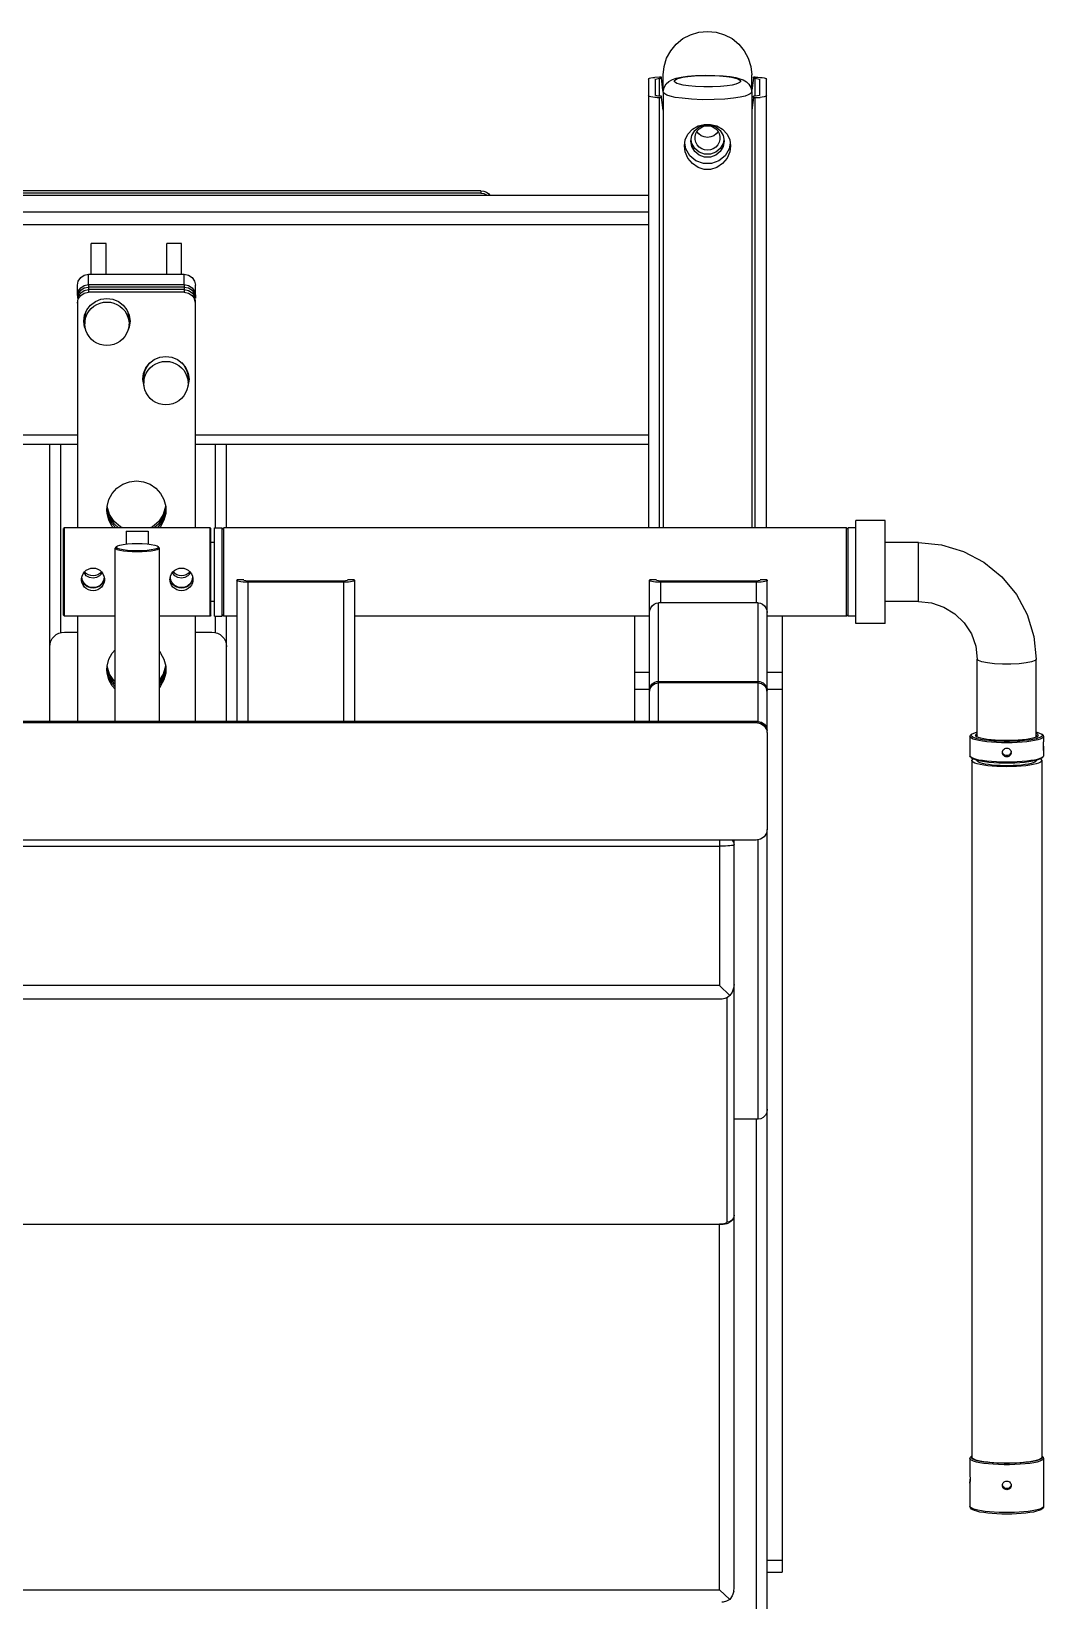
# Model space of a CAD drawing. Header units: millimetres. Extents: x 24547 to 62889, y 34568 to 56011.
# Drawn here: x 40391 to 40821, y 45583 to 46250 of the extents above; entities that cross this region are included whole.
import ezdxf

# ---------------------------------------------------------------- set-up
doc = ezdxf.new("R2010")
doc.units = ezdxf.units.MM
doc.linetypes.add('PEN_TYPE_1', pattern=[0])

# ---------------------------------------------------------------- blocks, each defined once
blk = doc.blocks.new('A$C11471BDC')
at = {"color": 7, "linetype": 'PEN_TYPE_1'}
for points in [[(1183.99, 122.13), (1183.99, 648.19)], [(1233.93, 648.19), (1233.93, 122.13)], [(1234.48, 121.34), (1234.48, 649)], [(865.33, 632.53), (865.33, 137.77)], [(1020.64, 137.77), (1020.64, 632.53)], [(1116.45, 137.25), (1116.45, 633.1)], [(1122.18, 137.79), (1122.18, 632.57)], [(1181.42, 632.57), (1181.42, 137.79)], [(1352.29, 603.17), (1352.29, 410.58)], [(1356.19, 603.17), (1356.19, 410.58)], [(1445.58, 603.17), (1445.58, 167.9)], [(1451.05, 603.17), (1451.05, 167.9)], [(1458.11, 603.17), (1458.11, 167.9)], [(1458.93, 239.16), (1458.93, 530.37)], [(1460, 239.16), (1460, 530.37)], [(1234.48, 422.34), (1352.29, 422.34)], [(1266.16, 422.34), (1267.43, 422.22), (1268.61, 421.85), (1269.67, 421.28), (1270.6, 420.51), (1271.37, 419.59), (1271.95, 418.52), (1272.31, 417.34), (1272.44, 416.08)], [(1272.18, 417.64), (1352.29, 417.64)], [(1272.44, 416.08), (1272.44, 410.58)], [(1279.18, 416.11), (1279.57, 416.49)], [(1279.18, 416.11), (1316.77, 416.11)], [(1279.18, 394.58), (1279.18, 416.11)], [(1279.57, 416.49), (1316.38, 416.49)], [(1316.77, 416.11), (1316.38, 416.49)], [(1316.77, 354.23), (1316.77, 416.11)], [(1279.18, 410.58), (1234.48, 410.58)], [(1290.02, 403.97), (1290.11, 404.96), (1290.41, 405.95), (1290.89, 406.83), (1291.55, 407.58), (1292.33, 408.18), (1293.24, 408.61), (1294.22, 408.82), (1294.7, 408.85)], [(1291.12, 403.97), (1291.22, 404.91), (1291.51, 405.91), (1291.97, 406.8), (1292.62, 407.58), (1293.4, 408.18), (1294.31, 408.61)], [(1291.32, 403.97), (1291.55, 405.42), (1292.16, 406.74), (1293.14, 407.76), (1294.41, 408.43)], [(1295.22, 408.8), (1294.31, 408.61)], [(1294.41, 408.43), (1295.81, 408.66)], [(1294.7, 408.85), (1295.22, 408.8)], [(1295.22, 408.8), (1296.2, 408.61), (1297.14, 408.18), (1297.99, 407.58), (1298.67, 406.83), (1299.2, 405.95), (1299.52, 404.96), (1299.62, 403.97)], [(1295.35, 403.97), (1295.61, 405.48), (1296.36, 406.82), (1296.98, 407.37)], [(1296.3, 403.97), (1296.43, 404.96), (1296.75, 405.95), (1297.28, 406.83), (1297.96, 407.58), (1297.96, 407.6)], [(1297.57, 407.88), (1296.98, 407.37)], [(1413.32, 410.58), (1316.77, 410.58)], [(1394.22, 398.06), (1394.31, 399.53), (1394.64, 400.96), (1395.19, 402.33), (1395.97, 403.58), (1396.92, 404.7), (1398.02, 405.66), (1399.26, 406.43), (1400.6, 407), (1402, 407.34), (1403.46, 407.45)], [(1400.82, 407.05), (1402.03, 407.55), (1404.53, 407.89)], [(1402.74, 407.4), (1403.1, 407.55)], [(1403, 407.42), (1404.24, 407.79)], [(1403.1, 407.55), (1404.57, 407.75)], [(1405.61, 407.45), (1403.46, 407.45)], [(1403.46, 407.45), (1404.89, 407.34), (1406.32, 407), (1407.66, 406.43), (1408.9, 405.66), (1410, 404.7), (1410.95, 403.58), (1411.7, 402.33), (1412.25, 400.96), (1412.57, 399.53), (1412.7, 398.06)], [(1404.24, 407.79), (1404.53, 407.81)], [(1404.53, 407.89), (1407.04, 407.55), (1409.38, 406.57), (1411.37, 405.01), (1412.93, 402.98), (1413.88, 400.6), (1414.23, 398.06)], [(1405.61, 407.45), (1408.25, 407.05)], [(1412.25, 410.58), (1414.01, 410.22), (1415.5, 409.21), (1416.51, 407.68), (1416.87, 405.87)], [(1414.36, 410.38), (1415.08, 410.22), (1416.61, 409.21), (1417.62, 407.68), (1417.95, 405.87)], [(1415.5, 410.58), (1414.4, 410.58)], [(1415.44, 410.38), (1416.19, 410.22), (1417.69, 409.21), (1418.69, 407.68), (1419.05, 405.87)], [(1415.5, 410.58), (1419.83, 410.58)], [(1415.5, 410.58), (1417.26, 410.22)], [(1417.26, 410.22), (1418.76, 409.21)], [(1418.76, 409.21), (1419.77, 407.68)], [(1419.77, 407.68), (1420.13, 405.87)], [(1419.83, 410.58), (1421.62, 410.22), (1423.12, 409.21), (1424.13, 407.68), (1424.49, 405.87)], [(1294.7, 399.07), (1294.22, 399.1), (1293.24, 399.31), (1292.33, 399.74), (1291.55, 400.34), (1290.89, 401.07), (1290.41, 401.97), (1290.11, 402.94), (1290.02, 403.97)], [(1295.26, 399.1), (1294.31, 399.31), (1293.4, 399.72), (1292.62, 400.34), (1291.97, 401.1), (1291.51, 402), (1291.22, 403.01), (1291.12, 403.97)], [(1294.35, 399.49), (1293.11, 400.16), (1292.13, 401.22), (1291.51, 402.54), (1291.32, 403.97)], [(1299.62, 403.97), (1299.52, 402.94), (1299.2, 401.97), (1298.67, 401.07), (1297.99, 400.34), (1297.14, 399.74), (1296.2, 399.31), (1295.26, 399.1)], [(1297.01, 400.5), (1296.27, 401.22), (1295.58, 402.54), (1295.35, 403.97)], [(1297.96, 400.32), (1297.96, 400.34), (1297.28, 401.07), (1296.75, 401.97), (1296.43, 402.94), (1296.3, 403.97)], [(1297.01, 400.5), (1297.6, 400.05)], [(1420.13, 405.87), (1416.87, 405.87)], [(1416.87, 365.18), (1416.87, 405.87)], [(1417.95, 365.18), (1417.95, 405.87)], [(1419.05, 365.18), (1419.05, 405.87)], [(1420.13, 405.87), (1424.49, 405.87)], [(1420.13, 405.87), (1420.13, 365.18)], [(1424.49, 405.87), (1424.49, 365.18)], [(1424.49, 404.69), (1437.61, 404.69)], [(1437.61, 398.44), (1437.61, 404.69)], [(1234.48, 394.58), (1308.15, 394.58)], [(1248.09, 394.58), (1249.52, 395.85), (1252.13, 397.25), (1255.02, 397.96), (1256.52, 398.06)], [(1249.2, 394.58), (1250.6, 395.85), (1253.23, 397.25), (1256.13, 397.96)], [(1250.17, 394.58), (1250.53, 395), (1253.49, 396.92), (1256.88, 397.93)], [(1251.28, 394.58), (1251.64, 395), (1254.6, 396.92)], [(1254.6, 396.92), (1257.95, 397.93)], [(1256.52, 398.06), (1257.98, 397.96), (1260.88, 397.25), (1263.52, 395.85), (1264.92, 394.58)], [(1295.81, 399.27), (1294.35, 399.49)], [(1295.26, 399.1), (1294.7, 399.07)], [(1296.23, 399.33), (1295.81, 399.27)], [(1306.49, 385.19), (1306.55, 387.27), (1306.65, 389.26), (1306.85, 391.05), (1307.11, 392.53), (1307.43, 393.65), (1307.76, 394.33), (1308.15, 394.58)], [(1306.94, 385.19), (1306.98, 387.33), (1307.11, 389.37), (1307.33, 391.16), (1307.63, 392.61), (1307.95, 393.62), (1308.31, 394.14), (1308.7, 394.14), (1308.77, 394.06)], [(1308.41, 394.43), (1308.15, 394.58)], [(1308.41, 394.43), (1308.77, 394.06)], [(1308.77, 394.06), (1309.06, 393.62), (1309.38, 392.61), (1309.68, 391.16), (1309.87, 389.37), (1310.04, 387.33), (1310.07, 385.19)], [(1316.77, 395.31), (1317.36, 395.85), (1320, 397.25), (1322.86, 397.96), (1324.36, 398.06)], [(1316.77, 394.33), (1318.43, 395.85), (1321.07, 397.25), (1323.97, 397.96)], [(1316.77, 393.08), (1318.4, 395), (1321.33, 396.92), (1324.72, 397.93)], [(1316.77, 391.37), (1317.16, 392.3), (1319.48, 395), (1322.44, 396.92)], [(1322.44, 396.92), (1325.79, 397.93)], [(1324.36, 398.06), (1325.86, 397.96), (1328.72, 397.25), (1331.36, 395.85), (1333.6, 393.85), (1335.3, 391.36), (1336.34, 388.52), (1336.7, 385.53)], [(1403.46, 388.67), (1402, 388.78), (1400.6, 389.13), (1399.26, 389.68), (1398.02, 390.46), (1396.92, 391.42), (1395.97, 392.54), (1395.19, 393.8), (1394.64, 395.15), (1394.31, 396.6), (1394.22, 398.06)], [(1412.7, 398.06), (1412.57, 396.6), (1412.25, 395.15), (1411.7, 393.8), (1410.95, 392.54), (1410, 391.42), (1408.9, 390.46), (1407.66, 389.68), (1406.32, 389.13), (1404.89, 388.78), (1403.46, 388.67)], [(1414.23, 398.06), (1413.88, 395.52), (1412.93, 393.15), (1411.37, 391.11), (1409.38, 389.55), (1407.04, 388.56), (1404.53, 388.21)], [(1424.49, 398.44), (1437.61, 398.44)], [(1315.37, 389.87), (1309.84, 389.87)], [(1315.37, 389.87), (1315.37, 380.47)], [(1404.53, 388.21), (1402.03, 388.56), (1400.82, 389.06)], [(1403.1, 388.56), (1402.74, 388.72)], [(1404.24, 388.33), (1403, 388.7)], [(1404.57, 388.38), (1403.1, 388.56)], [(1405.61, 388.67), (1403.46, 388.67)], [(1404.92, 388.28), (1404.24, 388.33)], [(1405.61, 388.67), (1408.25, 389.06)], [(1308.15, 375.78), (1307.76, 376.02), (1307.43, 376.72), (1307.11, 377.83), (1306.85, 379.33), (1306.65, 381.1), (1306.55, 383.09), (1306.49, 385.19)], [(1308.77, 376.3), (1308.7, 376.23), (1308.31, 376.23), (1307.95, 376.76), (1307.63, 377.76), (1307.33, 379.2), (1307.11, 380.99), (1306.98, 383.02), (1306.94, 385.19)], [(1310.07, 385.19), (1310.04, 383.02), (1309.87, 380.99), (1309.68, 379.2), (1309.38, 377.76), (1309.06, 376.76), (1308.77, 376.3)], [(1315.37, 380.47), (1309.84, 380.47)], [(1336.7, 385.53), (1336.34, 382.53), (1335.3, 379.72), (1333.6, 377.23), (1331.36, 375.23), (1328.72, 373.83), (1325.86, 373.09), (1324.36, 373.01)], [(1368.99, 373.01), (1369.08, 374.48), (1369.44, 375.91), (1370, 377.28), (1370.75, 378.53), (1371.69, 379.65), (1372.8, 380.6), (1374.03, 381.38), (1375.37, 381.95), (1376.8, 382.29), (1378.23, 382.4)], [(1376.86, 382.29), (1379.86, 382.84)], [(1378.23, 382.42), (1379.89, 382.7)], [(1380.41, 382.4), (1378.23, 382.4)], [(1378.23, 382.4), (1379.7, 382.29), (1381.1, 381.95), (1382.43, 381.38), (1383.67, 380.6), (1384.78, 379.65), (1385.72, 378.53), (1386.47, 377.28), (1387.02, 375.91), (1387.38, 374.48), (1387.48, 373.01)], [(1378.26, 382.35), (1379.57, 382.75)], [(1379.57, 382.75), (1379.86, 382.76)], [(1379.86, 382.84), (1382.37, 382.5), (1384.71, 381.52), (1386.73, 379.96)], [(1380.41, 382.4), (1381.85, 382.29), (1383.28, 381.95), (1384.61, 381.38), (1385.85, 380.6), (1386.96, 379.65)], [(1234.48, 375.78), (1308.15, 375.78)], [(1256.52, 373.08), (1255.02, 373.09), (1252.13, 373.83), (1249.52, 375.23), (1248.87, 375.78)], [(1256.13, 373.09), (1253.23, 373.83), (1250.6, 375.23), (1249.98, 375.78)], [(1256.88, 373.14), (1253.49, 374.14), (1250.95, 375.78)], [(1254.6, 374.14), (1252.06, 375.78)], [(1257.95, 373.14), (1254.6, 374.14)], [(1264.14, 375.78), (1263.52, 375.23), (1260.88, 373.83), (1257.98, 373.09), (1256.52, 373.01)], [(1279.18, 354.23), (1279.18, 375.78)], [(1308.15, 375.78), (1308.41, 375.94)], [(1308.41, 375.94), (1308.77, 376.3)], [(1322.44, 374.14), (1319.48, 376.07), (1317.16, 378.76), (1316.77, 379.69)], [(1324.72, 373.14), (1321.33, 374.14), (1318.4, 376.07), (1316.77, 377.98)], [(1323.97, 373.09), (1321.07, 373.83), (1318.43, 375.23), (1316.77, 376.74)], [(1324.36, 373.08), (1322.86, 373.09), (1320, 373.83), (1317.36, 375.23), (1316.77, 375.76)], [(1325.79, 373.14), (1322.44, 374.14)], [(1386.73, 379.96), (1388.26, 377.93), (1389.23, 375.55), (1389.56, 373.01)], [(1257.66, 373.08), (1256.88, 373.14)], [(1290.02, 366.39), (1290.11, 367.4), (1290.41, 368.37), (1290.89, 369.27), (1291.55, 370), (1292.33, 370.6), (1293.24, 371.03), (1294.22, 371.24), (1294.7, 371.27)], [(1291.12, 366.39), (1291.22, 367.33), (1291.51, 368.32), (1291.97, 369.24), (1292.62, 370), (1293.4, 370.6), (1294.31, 371.03)], [(1291.32, 366.39), (1291.55, 367.84), (1292.16, 369.15), (1293.14, 370.2), (1294.41, 370.86)], [(1295.22, 371.24), (1294.31, 371.03)], [(1294.41, 370.86), (1295.81, 371.08)], [(1294.7, 371.27), (1295.22, 371.24)], [(1295.22, 371.24), (1296.2, 371.03), (1297.14, 370.6), (1297.99, 370), (1298.67, 369.27), (1299.2, 368.37), (1299.52, 367.4), (1299.62, 366.39)], [(1295.35, 366.39), (1295.61, 367.9), (1296.36, 369.24), (1296.98, 369.79)], [(1296.3, 366.39), (1296.43, 367.4), (1296.75, 368.37), (1297.28, 369.27), (1297.96, 370), (1297.96, 370.02)], [(1297.57, 370.29), (1296.98, 369.79)], [(1325.5, 373.08), (1324.72, 373.14)], [(1378.23, 363.6), (1376.8, 363.72), (1375.37, 364.08), (1374.03, 364.65), (1372.8, 365.41), (1371.69, 366.37), (1370.75, 367.48), (1370, 368.75), (1369.44, 370.1), (1369.08, 371.53), (1368.99, 373.01)], [(1387.48, 373.01), (1387.38, 371.53), (1387.02, 370.1), (1386.47, 368.75), (1385.72, 367.48), (1384.78, 366.37), (1383.67, 365.41), (1382.43, 364.65), (1381.1, 364.08), (1379.7, 363.72), (1378.23, 363.6)], [(1389.56, 373.01), (1389.23, 370.46), (1388.26, 368.1), (1386.73, 366.05), (1384.71, 364.48), (1382.37, 363.51), (1379.86, 363.18)], [(1424.49, 372.64), (1437.61, 372.64)], [(1437.61, 366.37), (1437.61, 372.64)], [(1234.48, 360.48), (1279.18, 360.48)], [(1272.44, 360.48), (1272.44, 353.45)], [(1294.7, 361.49), (1294.22, 361.52), (1293.24, 361.73), (1292.33, 362.16), (1291.55, 362.76), (1290.89, 363.51), (1290.41, 364.39), (1290.11, 365.38), (1290.02, 366.39)], [(1294.31, 361.73), (1293.4, 362.16), (1292.62, 362.76), (1291.97, 363.52), (1291.51, 364.43), (1291.22, 365.43), (1291.12, 366.39)], [(1294.35, 361.93), (1293.11, 362.6), (1292.13, 363.64), (1291.51, 364.97), (1291.32, 366.39)], [(1294.31, 361.73), (1295.26, 361.52)], [(1295.81, 361.68), (1294.35, 361.93)], [(1295.26, 361.52), (1294.7, 361.49)], [(1299.62, 366.39), (1299.52, 365.38), (1299.2, 364.39), (1298.67, 363.51), (1297.99, 362.76), (1297.14, 362.16), (1296.2, 361.73), (1295.26, 361.52)], [(1297.01, 362.92), (1296.27, 363.65), (1295.58, 364.96), (1295.35, 366.39)], [(1296.23, 361.75), (1295.81, 361.68)], [(1297.96, 362.74), (1297.96, 362.76), (1297.28, 363.51), (1296.75, 364.39), (1296.43, 365.38), (1296.3, 366.39)], [(1297.01, 362.92), (1297.6, 362.48)], [(1316.77, 360.48), (1413.32, 360.48)], [(1352.29, 360.48), (1352.29, 167.9)], [(1356.19, 360.48), (1356.19, 167.9)], [(1379.86, 363.18), (1376.86, 363.72)], [(1380.41, 363.6), (1378.23, 363.6)], [(1379.89, 363.31), (1378.23, 363.6)], [(1379.57, 363.28), (1378.26, 363.67)], [(1380.25, 363.23), (1379.57, 363.28)], [(1386.96, 366.36), (1385.85, 365.41), (1384.61, 364.65), (1383.28, 364.08), (1381.85, 363.72), (1380.41, 363.6)], [(1412.25, 360.48), (1414.01, 360.84)], [(1413.32, 360.48), (1415.08, 360.84)], [(1416.87, 365.18), (1416.51, 363.39), (1415.5, 361.86), (1414.1, 360.9)], [(1419.05, 365.18), (1418.69, 363.39), (1417.69, 361.86), (1416.19, 360.84), (1414.4, 360.48)], [(1415.5, 360.48), (1414.4, 360.48)], [(1417.95, 365.18), (1417.62, 363.39), (1416.61, 361.86), (1415.21, 360.9)], [(1418.76, 361.86), (1417.26, 360.84), (1415.5, 360.48)], [(1415.5, 360.48), (1419.83, 360.48)], [(1420.13, 365.18), (1416.87, 365.18)], [(1420.13, 365.18), (1419.77, 363.39), (1418.76, 361.86)], [(1424.49, 365.18), (1424.13, 363.39), (1423.12, 361.86), (1421.62, 360.84), (1419.83, 360.48)], [(1420.13, 365.18), (1424.49, 365.18)], [(1424.49, 366.37), (1437.61, 366.37)], [(1279.18, 354.23), (1316.77, 354.23)], [(1279.57, 353.86), (1279.18, 354.23)], [(1279.57, 353.86), (1316.38, 353.86)], [(1285.46, 352.29), (1285.46, 353.86)], [(1310.49, 352.29), (1310.49, 353.86)], [(1316.38, 353.86), (1316.77, 354.23)], [(1234.48, 347.2), (1279.18, 347.2)], [(1272.44, 353.45), (1272.31, 352.19), (1271.94, 351.02), (1271.36, 349.95), (1270.59, 349.03), (1269.66, 348.27), (1268.59, 347.69), (1267.42, 347.33), (1266.16, 347.2)], [(1272.18, 351.9), (1279.18, 351.9)], [(1279.18, 352.29), (1316.77, 352.29)], [(1279.18, 352.29), (1279.18, 349.15)], [(1279.18, 349.15), (1316.77, 349.15)], [(1279.18, 348.39), (1279.96, 349.15)], [(1279.18, 348.39), (1316.77, 348.39)], [(1279.18, 342.9), (1279.18, 348.39)], [(1316.77, 348.39), (1315.99, 349.15)], [(1316.77, 352.29), (1316.77, 349.15)], [(1316.77, 351.9), (1352.29, 351.9)], [(1316.77, 83.75), (1316.77, 348.39)], [(1316.77, 347.2), (1352.29, 347.2)], [(1294.44, 342.9), (1234.48, 342.9)], [(1293.69, 339.89), (1293.69, 340.23), (1293.79, 341.13), (1293.92, 341.86), (1294.08, 342.43), (1294.25, 342.77), (1294.44, 342.9)], [(1294.57, 339.89), (1294.57, 342.9)], [(1293.63, 338.18), (1234.48, 338.18)], [(1293.63, 338.18), (1293.69, 339.89)], [(1293.63, 297.49), (1293.63, 338.18)], [(1294.44, 339.89), (1294.15, 338.18)], [(1294.15, 338.18), (1294.15, 297.49)], [(1293.63, 297.49), (1234.48, 297.49)], [(1293.69, 295.8), (1293.63, 297.49)], [(1294.44, 292.79), (1294.25, 292.9), (1294.08, 293.26), (1293.92, 293.81), (1293.79, 294.56), (1293.69, 295.46), (1293.69, 295.8)], [(1294.15, 297.49), (1294.44, 295.8)], [(1294.57, 292.79), (1294.57, 295.8)], [(1294.44, 292.79), (1234.48, 292.79)], [(1279.18, 167.53), (1279.18, 292.79)], [(1460, 239.16), (1459.87, 237.94), (1459.38, 236.78), (1458.67, 235.82), (1458.18, 235.45)], [(1458.93, 239.16), (1458.77, 237.94), (1458.31, 236.78), (1458.18, 236.64)], [(1460, 239.16), (1458.93, 239.16)], [(1279.18, 173.79), (1234.48, 173.79)], [(1248.09, 173.79), (1248.09, 167.53)], [(1255.35, 173.79), (1255.35, 167.53)], [(1234.48, 167.53), (1294.44, 167.53)], [(1246.95, 167.53), (1248.45, 167.23), (1249.72, 166.39), (1250.56, 165.12), (1250.86, 163.62)], [(1247.57, 167.53), (1248.33, 167.45), (1249.05, 167.23), (1249.7, 166.89), (1250.28, 166.43), (1250.76, 165.87), (1251.13, 165.23), (1251.37, 164.52), (1251.47, 163.75)], [(1280.71, 167.53), (1281.78, 167.4), (1282.79, 166.97), (1283.64, 166.34), (1284.29, 165.53), (1284.68, 164.6), (1284.81, 163.62)], [(1293.69, 164.87), (1293.79, 165.75), (1293.92, 166.5), (1294.08, 167.07), (1294.25, 167.41), (1294.44, 167.53)], [(1294.57, 164.53), (1294.57, 167.53)], [(1507.46, 167.9), (1316.77, 167.9)], [(1499.59, 164.24), (1499.65, 165.23), (1499.75, 166.13), (1499.88, 166.88), (1500.04, 167.43), (1500.2, 167.77), (1500.4, 167.9)], [(1507.46, 167.9), (1507.63, 167.77), (1507.82, 167.43), (1507.95, 166.88), (1508.08, 166.13), (1508.18, 165.23)], [(1234.48, 163.62), (1284.81, 163.62)], [(1250.86, 121.34), (1250.86, 163.62)], [(1251.47, 163.62), (1251.47, 121.34)], [(1284.81, 121.34), (1284.81, 163.62)], [(1293.63, 162.82), (1284.81, 162.82)], [(1293.63, 162.82), (1293.69, 164.53)], [(1293.63, 122.13), (1293.63, 162.82)], [(1293.69, 164.53), (1293.69, 164.87)], [(1294.44, 164.53), (1294.15, 162.82)], [(1294.15, 162.82), (1294.15, 122.13)], [(1316.77, 163.18), (1499.59, 163.18)], [(1501.93, 161.64), (1316.77, 161.64)], [(1494.28, 161.64), (1499.59, 162.42)], [(1501.93, 124.05), (1501.54, 124.18), (1501.12, 124.64), (1500.69, 125.49), (1500.2, 126.85), (1499.75, 128.89), (1499.29, 131.74), (1498.94, 135.46), (1498.71, 140.02), (1498.67, 144.98), (1498.9, 149.67), (1499.26, 153.56), (1499.68, 156.56), (1500.17, 158.71), (1500.66, 160.15), (1501.12, 161.03), (1501.54, 161.49), (1501.93, 161.64)], [(1499.59, 164.24), (1499.59, 163.18)], [(1499.59, 163.18), (1499.59, 162.42)], [(1499.59, 162.42), (1500.11, 162.42)], [(1500.11, 163.72), (1500.4, 164.89)], [(1500.11, 163.18), (1500.11, 163.72)], [(1500.11, 163.18), (1507.76, 163.18)], [(1500.11, 162.42), (1500.11, 163.18)], [(1500.4, 164.89), (1507.46, 164.89)], [(1501.93, 161.64), (1509.22, 161.64)], [(1501.93, 161.64), (1503.85, 161.26), (1505.35, 160.37), (1506.39, 159.21), (1507.2, 157.7)], [(1502.29, 161.55), (1502.78, 161.75)], [(1502.78, 161.75), (1507.76, 162.42)], [(1503, 161.64), (1503.26, 161.75)], [(1507.46, 164.89), (1507.76, 163.18)], [(1507.76, 163.18), (1507.76, 162.42)], [(1507.76, 162.42), (1508.28, 162.42)], [(1508.28, 163.18), (1508.18, 165.23)], [(1508.28, 162.42), (1508.28, 163.18)], [(1509.22, 161.64), (1512.83, 161.28), (1516.32, 160.2), (1519.51, 158.46), (1522.31, 156.13), (1524.62, 153.29), (1526.31, 150.03), (1527.39, 146.51), (1527.71, 142.84)], [(1506.55, 128.77), (1506.26, 128.87), (1505.97, 129.2), (1505.64, 129.83), (1505.28, 130.86), (1504.92, 132.39), (1504.6, 134.52), (1504.31, 137.32), (1504.14, 140.72), (1504.14, 144.45), (1504.27, 147.95), (1504.57, 150.88), (1504.89, 153.12), (1505.25, 154.72), (1505.61, 155.81), (1505.97, 156.48), (1506.26, 156.82), (1506.55, 156.93)], [(1506.55, 156.93), (1506.85, 156.83), (1507.17, 156.49), (1507.5, 155.86), (1507.85, 154.83), (1508.21, 153.3), (1508.54, 151.17), (1508.8, 148.37), (1508.99, 144.97), (1508.99, 141.24), (1508.83, 137.73), (1508.57, 134.81), (1508.25, 132.57), (1507.89, 130.97), (1507.53, 129.88), (1507.17, 129.21), (1506.85, 128.87), (1506.55, 128.77)], [(1507.2, 157.7), (1507.76, 156.1)], [(1507.76, 156.1), (1508.21, 154.02), (1508.64, 151.27), (1508.93, 147.88), (1509.09, 143.86), (1509.03, 139.73), (1508.8, 136.11), (1508.47, 133.17), (1508.05, 130.86), (1507.59, 129.13)], [(1479.11, 133.05), (1476.47, 133.41), (1473.87, 134.55), (1471.53, 136.44), (1469.9, 138.86), (1469.08, 141.5), (1469.08, 144.2), (1469.9, 146.82), (1471.53, 149.25), (1473.87, 151.15), (1476.51, 152.28), (1479.11, 152.63)], [(1477.78, 133.66), (1474.88, 135.35), (1472.73, 137.95), (1471.59, 141.14), (1471.59, 144.55), (1472.73, 147.74), (1474.88, 150.34), (1477.78, 152.03)], [(1481.06, 135.81), (1478.72, 136.23), (1476.6, 137.45), (1475.07, 139.32), (1474.26, 141.62), (1474.26, 144.07), (1475.07, 146.37), (1476.6, 148.24), (1478.72, 149.46), (1481.06, 149.88)], [(1480.05, 136.23), (1477.97, 137.45), (1476.44, 139.32), (1475.6, 141.62), (1475.6, 144.07), (1476.44, 146.37), (1477.97, 148.24), (1480.05, 149.46)], [(1477.22, 142.84), (1477.39, 144.11), (1477.84, 145.31), (1478.56, 146.35), (1479.47, 147.2), (1480.61, 147.78), (1481.81, 148.09), (1482.43, 148.13)], [(1477.78, 152.03), (1480.22, 152.47)], [(1479.11, 152.63), (1481.65, 152.28), (1484.06, 151.15), (1486.11, 149.25), (1487.51, 146.82), (1488.19, 144.2), (1488.19, 141.52), (1487.51, 138.86), (1486.11, 136.44), (1484.09, 134.55), (1481.65, 133.41), (1479.11, 133.05)], [(1480.05, 149.46), (1481.75, 149.77)], [(1481.06, 149.88), (1483.44, 149.46)], [(1482.43, 148.13), (1483.05, 148.09), (1484.29, 147.78), (1485.39, 147.2), (1486.34, 146.35), (1487.05, 145.31), (1487.51, 144.11), (1487.64, 142.84)], [(1482.66, 142.84), (1482.85, 144.2), (1483.38, 145.49), (1484.19, 146.58), (1485.17, 147.33)], [(1483.44, 149.46), (1485.56, 148.24), (1487.09, 146.37), (1487.9, 144.07), (1487.9, 141.62), (1487.09, 139.32), (1485.56, 137.45), (1483.44, 136.23)], [(1482.43, 137.56), (1481.81, 137.6), (1480.61, 137.9), (1479.47, 138.49), (1478.56, 139.34), (1477.84, 140.39), (1477.39, 141.58), (1477.22, 142.84)], [(1487.64, 142.84), (1487.51, 141.58), (1487.05, 140.39), (1486.34, 139.34), (1485.39, 138.49), (1484.29, 137.9), (1483.05, 137.6), (1482.43, 137.56)], [(1485.17, 138.36), (1484.19, 139.11), (1483.38, 140.2), (1482.85, 141.47), (1482.66, 142.84)], [(1527.71, 142.84), (1527.39, 139.17), (1526.31, 135.66), (1524.62, 132.4), (1522.31, 129.56), (1519.51, 127.23), (1516.32, 125.49), (1512.83, 124.41), (1509.22, 124.05)], [(861.3, 133.35), (860.5, 134.71), (860.17, 136.21), (860.16, 136.68)], [(865.33, 137.77), (861.3, 133.35)], [(865.33, 137.77), (1020.64, 137.77)], [(1020.64, 137.77), (1020.74, 136.15)], [(1020.74, 136.15), (1021.08, 134.47)], [(1020.79, 136.81), (1020.75, 137.77)], [(1021.57, 134.65), (1021.31, 134.8), (1021.08, 135.24), (1020.92, 135.94), (1020.79, 136.81)], [(1021.08, 134.47), (1021.32, 133.79)], [(1024.59, 131.51), (1023.32, 131.77), (1022.43, 132.29), (1021.88, 132.86), (1021.32, 133.79)], [(1117.07, 134.65), (1021.57, 134.65)], [(1024.59, 131.51), (1023.42, 131.75), (1022.45, 132.42), (1021.79, 133.45), (1021.57, 134.65)], [(1117.91, 133.36), (1117.16, 134.39), (1116.71, 135.51), (1116.48, 136.65), (1116.45, 137.25)], [(1117.91, 133.36), (1122.18, 137.79)], [(1183.99, 137.79), (1122.18, 137.79)], [(1181.98, 131.54), (1181.91, 131.59), (1181.85, 131.77), (1181.75, 132.11), (1181.68, 132.65), (1181.58, 133.38), (1181.52, 134.26), (1181.49, 135.2), (1181.45, 136.15), (1181.45, 137.04), (1181.42, 137.79)], [(1480.22, 133.22), (1477.78, 133.66)], [(1481.75, 135.92), (1480.05, 136.23)], [(1483.44, 136.23), (1481.06, 135.81)], [(864.62, 131.7), (862.88, 132.31), (861.3, 133.35)], [(864.62, 131.7), (866.42, 131.51)], [(866.42, 131.51), (1183.99, 131.51)], [(1065.41, 121.34), (1065.41, 131.51)], [(1122.7, 131.54), (1121.04, 131.74), (1119.41, 132.32), (1117.91, 133.36)], [(1183.99, 132.34), (1183.18, 131.77), (1181.98, 131.54)], [(1507.59, 129.13), (1507.07, 127.7), (1506.23, 126.3), (1505.28, 125.27), (1503.85, 124.43), (1501.93, 124.05)], [(1065.41, 122.13), (822.12, 122.13)], [(1065.41, 121.34), (1184.16, 121.34)], [(1069.67, 117.43), (1068.27, 117.64), (1067.07, 118.24), (1066.16, 119.12), (1065.6, 120.2), (1065.41, 121.34)], [(1188.71, 117.43), (1186.92, 117.79), (1185.39, 118.81), (1184.38, 120.34), (1183.99, 122.13)], [(1234.48, 121.34), (1234.16, 119.84), (1233.34, 118.57), (1232.07, 117.72), (1230.58, 117.43)], [(1233.93, 122.13), (1233.57, 120.34), (1232.56, 118.81), (1231.03, 117.79)], [(1234.48, 122.13), (1234.12, 120.34), (1233.08, 118.81), (1231.58, 117.79)], [(1233.93, 122.13), (1234.48, 122.13)], [(1234.48, 121.34), (1284.81, 121.34)], [(1251.47, 121.34), (1251.39, 120.55), (1251.17, 119.82), (1250.8, 119.16), (1250.33, 118.58), (1249.75, 118.1), (1249.08, 117.74), (1248.35, 117.51), (1247.57, 117.43)], [(1250.86, 121.34), (1250.56, 119.84), (1249.72, 118.57), (1248.45, 117.72)], [(1284.81, 121.34), (1284.68, 120.36), (1284.29, 119.43), (1283.64, 118.63), (1282.79, 117.98), (1281.78, 117.58), (1280.71, 117.43)], [(1293.63, 122.13), (1284.81, 122.13)], [(1293.69, 120.44), (1293.63, 122.13)], [(1293.69, 120.1), (1293.69, 120.44)], [(1294.44, 117.43), (1294.25, 117.54), (1294.08, 117.9), (1293.92, 118.45), (1293.79, 119.2), (1293.69, 120.1)], [(1294.15, 122.13), (1294.44, 120.44)], [(1294.57, 117.43), (1294.57, 120.44)], [(1501.93, 124.05), (1316.77, 124.05)], [(1316.77, 122.51), (1499.59, 122.51)], [(1499.59, 123.27), (1494.28, 124.05)], [(1499.59, 123.27), (1500.11, 123.27)], [(1499.59, 123.27), (1499.59, 122.51)], [(1499.59, 122.51), (1499.62, 120.8)], [(1499.62, 120.8), (1499.65, 120.46)], [(1500.4, 117.79), (1500.2, 117.92), (1500.04, 118.26), (1499.88, 118.81), (1499.75, 119.56), (1499.65, 120.46)], [(1500.11, 122.51), (1500.11, 123.27)], [(1500.11, 122.51), (1507.76, 122.51)], [(1500.4, 120.8), (1500.11, 122.51)], [(1507.46, 120.8), (1500.4, 120.8)], [(1501.93, 124.05), (1509.22, 124.05)], [(1502.78, 123.94), (1502.29, 124.12)], [(1507.76, 123.27), (1502.78, 123.94)], [(1503.26, 123.94), (1503, 124.05)], [(1507.76, 122.51), (1507.46, 120.8)], [(1508.28, 122.51), (1508.25, 121.45), (1508.18, 120.46), (1508.08, 119.56), (1507.95, 118.81), (1507.82, 118.26), (1507.63, 117.92), (1507.46, 117.79)], [(1507.76, 123.27), (1508.28, 123.27)], [(1507.76, 123.27), (1507.76, 122.51)], [(1508.28, 122.51), (1508.28, 123.27)], [(813.35, 117.43), (1188.45, 117.43)], [(872.84, 117.43), (872.84, 111.16)], [(878.03, 117.43), (878.03, 111.16)], [(1229.24, 117.43), (1188.71, 117.43)], [(1231.58, 117.79), (1229.24, 117.43)], [(1229.76, 117.43), (1294.44, 117.43)], [(1246.95, 117.43), (1248.45, 117.72)], [(1248.09, 117.43), (1248.09, 111.16)], [(1255.35, 117.43), (1255.35, 111.16)], [(1279.18, 83.75), (1279.18, 117.43)], [(1316.77, 117.79), (1507.46, 117.79)], [(1279.18, 111.16), (872.84, 111.16)], [(1279.18, 83.75), (1316.77, 83.75)], [(1279.96, 82.99), (1279.18, 83.75)], [(1279.18, 82.99), (1316.77, 82.99)], [(1279.18, 79.85), (1279.18, 82.99)], [(1315.99, 82.99), (1316.77, 83.75)], [(1316.77, 79.85), (1316.77, 82.99)], [(1276.05, 79.85), (1319.9, 79.85)], [(1276.05, 67.33), (1276.05, 79.85)], [(1319.9, 67.33), (1319.9, 79.85)], [(1276.05, 67.33), (1319.9, 67.33)], [(1285.46, 53.24), (1285.46, 67.33)], [(1310.49, 53.24), (1310.49, 67.33)], [(1285.46, 53.24), (1284.84, 47.69), (1283.05, 42.41), (1280.15, 37.68), (1276.28, 33.71), (1271.66, 30.69), (1266.45, 28.82), (1260.95, 28.19)], [(1310.49, 53.24), (1309.55, 43.45), (1306.72, 34.05), (1302.13, 25.37), (1295.97, 17.77), (1288.45, 11.55), (1279.89, 6.93), (1270.61, 4.1), (1260.95, 3.14)], [(1285.46, 53.24), (1310.49, 53.24)], [(900.91, 0), (900.46, 0.1), (900.05, 0.34), (899.69, 0.73), (899.37, 1.25), (899.06, 1.98), (898.76, 2.98), (898.46, 4.26), (898.19, 5.82), (897.97, 7.58), (897.79, 9.47), (897.66, 11.46), (897.58, 13.54), (897.56, 15.66), (897.58, 17.77), (897.66, 19.84), (897.79, 21.82), (897.97, 23.71), (898.19, 25.47), (898.46, 27.05), (898.75, 28.33), (899.06, 29.31), (899.37, 30.06), (899.69, 30.6), (900.05, 30.99), (900.46, 31.23), (900.91, 31.31)], [(900.91, 0), (900.57, 0.13), (900.21, 0.52), (899.87, 1.22), (899.53, 2.18), (899.22, 3.42), (898.94, 4.88), (898.7, 6.54), (898.5, 8.38), (898.36, 10.37), (898.26, 12.43), (898.19, 14.58), (898.19, 16.73), (898.26, 18.88), (898.36, 20.96), (898.5, 22.93), (898.7, 24.77), (898.94, 26.43), (899.22, 27.89), (899.53, 29.13), (899.87, 30.11), (900.21, 30.79), (900.57, 31.18), (900.91, 31.31)], [(910.61, 31.31), (900.91, 31.31)], [(912.16, 31.22), (910.61, 31.31)], [(910.65, 31.31), (912.14, 31.22)], [(912.48, 31.22), (912.16, 31.22)], [(912.16, 31.22), (912.48, 31.22)], [(914.32, 31.31), (912.48, 31.22)], [(921.24, 31.31), (914.32, 31.31)], [(921.24, 0), (920.83, 0.18), (920.44, 0.7), (920.07, 1.54), (919.71, 2.72), (919.39, 4.18), (919.13, 5.89), (918.9, 7.83), (918.72, 9.94), (918.59, 12.17), (918.54, 14.48), (918.54, 16.83), (918.59, 19.14), (918.72, 21.38), (918.9, 23.48), (919.13, 25.42), (919.39, 27.13), (919.71, 28.59), (920.07, 29.77), (920.44, 30.61), (920.83, 31.15), (921.24, 31.31)], [(921.34, 0.68), (920.96, 1.17), (920.59, 2), (920.25, 3.14), (919.96, 4.56), (919.68, 6.22), (919.45, 8.09), (919.29, 10.12), (919.17, 12.29), (919.11, 14.53), (919.11, 16.79), (919.17, 19.02), (919.29, 21.19), (919.45, 23.24), (919.68, 25.11), (919.96, 26.77), (920.25, 28.19), (920.59, 29.31), (920.96, 30.14), (921.34, 30.65)], [(921.73, 0.78), (921.37, 0.93), (921.01, 1.38), (920.66, 2.13), (920.33, 3.14), (920.04, 4.41), (919.78, 5.92), (919.57, 7.61), (919.39, 9.47), (919.26, 11.47), (919.17, 13.54), (919.16, 15.66), (919.17, 17.77), (919.26, 19.85), (919.39, 21.84), (919.57, 23.7), (919.78, 25.4), (920.04, 26.9), (920.33, 28.17), (920.66, 29.2), (921.01, 29.95), (921.37, 30.39), (921.73, 30.53)], [(921.24, 31.31), (921.73, 31.07)], [(921.34, 30.65), (921.63, 30.78)], [(922.2, 30.58), (921.73, 31.07)], [(1217.78, 30.53), (921.73, 30.53)], [(921.84, 30.78), (922.14, 30.65)], [(1217.78, 0.78), (1217.42, 0.93), (1217.07, 1.38), (1216.71, 2.13), (1216.38, 3.14), (1216.09, 4.41), (1215.83, 5.92), (1215.6, 7.61), (1215.44, 9.47), (1215.31, 11.47), (1215.24, 13.54), (1215.21, 15.66), (1215.24, 17.77), (1215.31, 19.85), (1215.44, 21.84), (1215.6, 23.7), (1215.83, 25.4), (1216.09, 26.9), (1216.38, 28.17), (1216.71, 29.2), (1217.07, 29.95), (1217.42, 30.39), (1217.78, 30.53)], [(1215.63, 14.71), (1215.63, 16.6), (1215.67, 18.44), (1215.76, 20.25), (1215.89, 21.92), (1216.09, 23.47), (1216.32, 24.83), (1216.55, 26.01), (1216.84, 26.95), (1217.13, 27.63), (1217.46, 28.04), (1217.78, 28.19)], [(1217.85, 3.14), (1217.55, 4.56), (1217.26, 6.22), (1217.03, 8.09), (1216.87, 10.12), (1216.77, 12.29), (1216.71, 14.53), (1216.71, 16.79), (1216.77, 19.02), (1216.87, 21.19), (1217.03, 23.24), (1217.26, 25.11), (1217.55, 26.77), (1217.85, 28.17)], [(1218.17, 3.22), (1218.04, 3.82), (1217.78, 5.4), (1217.52, 7.19), (1217.36, 9.14), (1217.23, 11.24), (1217.13, 13.43), (1217.1, 15.66), (1217.13, 17.89), (1217.23, 20.07), (1217.36, 22.17), (1217.52, 24.12), (1217.78, 25.91), (1218.04, 27.49), (1218.17, 28.09)], [(1217.78, 30.53), (1218.5, 29.98)], [(1217.85, 28.19), (1218.86, 30.58)], [(1218.17, 28.09), (1218.99, 30.52)], [(1219.35, 31.07), (1218.86, 30.58)], [(1218.99, 30.52), (1219.35, 31.07)], [(1219.35, 31.07), (1219.83, 31.31)], [(1228.1, 31.31), (1219.83, 31.31)], [(1228.1, 0), (1227.71, 0.16), (1227.32, 0.63), (1226.96, 1.41), (1226.6, 2.49), (1226.31, 3.82), (1226.02, 5.4), (1225.79, 7.19), (1225.63, 9.14), (1225.47, 11.24), (1225.4, 13.43), (1225.37, 15.66), (1225.4, 17.89), (1225.47, 20.07), (1225.63, 22.17), (1225.79, 24.12), (1226.02, 25.91), (1226.31, 27.49), (1226.6, 28.82), (1226.96, 29.9), (1227.32, 30.68), (1227.71, 31.15), (1228.1, 31.31)], [(1228.59, 0.5), (1228.2, 0.68), (1227.81, 1.17), (1227.45, 2), (1227.09, 3.14), (1226.8, 4.56), (1226.54, 6.22), (1226.31, 8.09), (1226.12, 10.12), (1226.02, 12.29), (1225.95, 14.53), (1225.95, 16.79), (1226.02, 19.02), (1226.12, 21.19), (1226.31, 23.24), (1226.54, 25.11), (1226.8, 26.77), (1227.09, 28.19), (1227.45, 29.31), (1227.81, 30.14), (1228.2, 30.65), (1228.59, 30.82)], [(1227.81, 3.14), (1227.58, 3.64), (1227.29, 4.64), (1227, 5.87), (1226.77, 7.34), (1226.57, 8.98), (1226.44, 10.79), (1226.31, 12.69), (1226.28, 14.66), (1226.28, 16.65), (1226.31, 18.63), (1226.44, 20.54), (1226.57, 22.33), (1226.77, 23.97), (1227, 25.44), (1227.29, 26.67), (1227.58, 27.67), (1227.81, 28.19)], [(1227.91, 28.42), (1227.81, 28.19)], [(1227.81, 28.19), (1260.95, 28.19)], [(1228.17, 28.79), (1227.91, 28.42)], [(1228.1, 28.5), (1227.91, 28.42)], [(1228.1, 31.31), (1228.56, 31.07)], [(1228.56, 28.19), (1228.1, 28.5)], [(1228.59, 29), (1228.17, 28.79)], [(1229.05, 30.58), (1228.56, 31.07)], [(1228.59, 30.82), (1229.05, 30.58)], [(1228.59, 29), (1228.92, 28.86), (1229.27, 28.4), (1229.37, 28.19)], [(1229.05, 30.58), (1230.05, 28.19)], [(1260.95, 3.14), (1260.36, 3.64), (1259.78, 5.12), (1259.32, 7.45), (1258.99, 10.45), (1258.8, 13.88), (1258.8, 17.45), (1258.99, 20.86), (1259.32, 23.86), (1259.78, 26.2), (1260.36, 27.67), (1260.95, 28.19)], [(910.03, 13.82), (909.38, 13.83), (908.99, 13.98), (908.63, 14.19), (908.33, 14.48), (908.11, 14.84), (907.98, 15.25), (907.93, 15.66), (907.98, 16.08), (908.11, 16.47), (908.33, 16.83), (908.63, 17.12), (908.99, 17.35), (909.38, 17.48), (910.03, 17.51)], [(909.82, 13.85), (909.47, 13.98), (909.12, 14.19), (908.82, 14.48), (908.61, 14.84), (908.45, 15.25), (908.42, 15.66), (908.45, 16.08), (908.61, 16.47), (908.82, 16.83), (909.12, 17.12), (909.47, 17.35), (909.82, 17.46)], [(909.78, 17.53), (910.19, 17.48), (910.58, 17.35), (910.92, 17.12), (911.22, 16.83), (911.43, 16.47), (911.57, 16.08), (911.61, 15.66), (911.57, 15.25), (911.43, 14.84), (911.22, 14.48), (910.92, 14.19), (910.58, 13.98), (910.19, 13.83)], [(910.19, 13.83), (909.78, 13.78)], [(1217.78, 3.14), (1217.46, 3.27), (1217.13, 3.69), (1216.84, 4.38), (1216.55, 5.3), (1216.32, 6.48), (1216.09, 7.84), (1215.89, 9.41), (1215.76, 11.08), (1215.67, 12.87), (1215.63, 14.71)], [(1220.88, 13.83), (1220.45, 13.98), (1220.09, 14.19), (1219.8, 14.48), (1219.61, 14.84), (1219.44, 15.25), (1219.41, 15.66), (1219.44, 16.08), (1219.61, 16.47), (1219.8, 16.83), (1220.09, 17.12), (1220.45, 17.35), (1220.88, 17.48), (1221.53, 17.51)], [(1221.3, 13.85), (1220.94, 13.98), (1220.61, 14.19), (1220.32, 14.48), (1220.09, 14.84), (1219.93, 15.25), (1219.9, 15.66), (1219.93, 16.08), (1220.09, 16.47), (1220.32, 16.83), (1220.61, 17.12), (1220.94, 17.35), (1221.3, 17.46)], [(1220.88, 13.83), (1221.53, 13.82)], [(1221.27, 17.53), (1221.69, 17.48), (1222.08, 17.35), (1222.41, 17.12), (1222.7, 16.83), (1222.93, 16.47), (1223.06, 16.08), (1223.09, 15.66), (1223.06, 15.25), (1222.93, 14.84), (1222.7, 14.48), (1222.41, 14.19), (1222.08, 13.96), (1221.69, 13.83)], [(1221.69, 13.83), (1221.27, 13.78)], [(921.73, 0.24), (921.24, 0)], [(921.63, 0.55), (921.34, 0.68)], [(1217.78, 0.78), (921.73, 0.78)], [(922.2, 0.75), (921.73, 0.24)], [(922.14, 0.68), (921.84, 0.55)], [(1218.5, 1.33), (1217.78, 0.78)], [(1218.86, 0.75), (1217.85, 3.14)], [(1218.99, 0.8), (1218.17, 3.22)], [(1219.35, 0.24), (1218.86, 0.75)], [(1219.35, 0.24), (1218.99, 0.8)], [(1219.83, 0), (1219.35, 0.24)], [(1222.11, 0), (1223.64, 0.11)], [(1223.61, 0.1), (1222.11, 0)], [(1223.97, 0.11), (1223.64, 0.1)], [(1223.64, 0.11), (1223.97, 0.11)], [(1223.97, 0.11), (1225.82, 0)], [(1227.81, 3.14), (1260.95, 3.14)], [(1227.81, 3.14), (1227.91, 2.89)], [(1227.91, 2.89), (1228.1, 2.81)], [(1227.91, 2.89), (1228.17, 2.52)], [(1228.1, 2.81), (1228.56, 3.14)], [(1228.56, 0.24), (1228.1, 0)], [(1228.17, 2.52), (1228.59, 2.31)], [(1229.05, 0.75), (1228.56, 0.24)], [(1229.37, 3.14), (1229.27, 2.91), (1228.92, 2.47), (1228.59, 2.31)], [(1229.05, 0.75), (1228.59, 0.5)], [(1230.05, 3.14), (1229.05, 0.75)], [(921.24, 0), (900.91, 0)], [(1222.11, 0), (1219.83, 0)], [(1228.1, 0), (1225.82, 0)]]:
    blk.add_lwpolyline(points, dxfattribs=at)

msp = doc.modelspace()

# ---------------------------------------------------------------- block references
at = {"rotation": 90}
msp.add_blockref('A$C11471BDC', (40821.49, 44722.57), dxfattribs=at)

doc.saveas('drawing.dxf')
